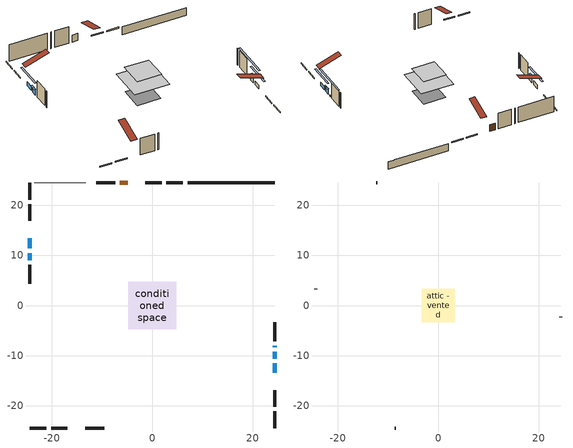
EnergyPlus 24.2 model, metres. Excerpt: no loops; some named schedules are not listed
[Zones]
conditioned space
 floor adiabatic (AdiabaticFloorConstruction): -4.74,-4.74 -4.74,4.74 4.74,4.74 4.74,-4.74 z3.05
 floor foundation (Slab1 construction): -3.17,-3.17 -3.17,3.17 3.17,3.17 3.17,-3.17 z-1.68
 wall outside (RimJoist1 construction): 6.13,24.43 2.82,24.43 / -24.43,-24.43 -21.12,-24.43 / -24.43,24.43 -24.43,21.12 / 24.43,-24.43 24.43,-21.12 z0.61:0.91
 wall outside (RimJoist2 construction): 1.89,24.43 -1.37,24.43 / -20.19,-24.43 -16.93,-24.43 / -24.43,20.19 -24.43,16.93 / 24.43,-20.19 24.43,-16.93 z0.61:0.91
 wall outside (AdiabaticWallConstruction 1): -4.93,24.43 -6.48,24.43 z0.61:2.64
 wall outside (AdiabaticWallConstruction): 24.43,-13.37 24.43,-11.51 z0.61:1.72; -24.43,13.37 -24.43,11.38 z0.61:1.8; 24.43,-10.59 24.43,-9.27 z0.61:2.18; -24.43,10.45 -24.43,9.04 z0.61:2.29; 24.43,-8.35 24.43,-8.05 z0.61:0.96
 wall outside (Wall1 construction): -7.41,24.43 -11.22,24.43 / -13.37,-24.43 -9.56,-24.43 / -24.43,8.11 -24.43,4.3 / 24.43,-7.12 24.43,-3.31 z0.61:5.49
 wall foundation (FoundationWall1 construction): 7.06,24.43,-1.68 7.06,24.43,0.61 22.69,24.43,0.61 22.69,24.43,0.55 24.43,24.43,0.55 24.43,24.43,-1.68
 wall adiabatic (Wall4 construction): -13.25,24.43 -23.5,24.43 z0.61:5.49
 window (WindowConstruction): 24.43,-13.37 24.43,-11.51 z0.61:1.72
 window (WindowConstruction 1): -24.43,13.37 -24.43,11.38 z0.61:1.8
 window (WindowConstruction 2): 24.43,-10.58 24.43,-9.27 z0.61:2.18
 window (WindowConstruction 3): -24.43,10.45 -24.43,9.04 z0.61:2.29
 window (WindowConstruction 4): 24.43,-8.34 24.43,-8.05 z0.61:0.95
 door (Door): -4.93,24.43 -6.48,24.43 z0.61:2.64
 ceiling adiabatic (AdiabaticFloorConstruction): 4.74,-4.74 4.74,4.74 -4.74,4.74 -4.74,-4.74 z3.05
attic - vented
 floor to conditioned space (Floor1 construction Reversed): -3.31,-3.31 -3.31,3.31 3.31,3.31 3.31,-3.31 z5.49
 wall outside (Wall3 construction): -12.15,24.43 -12.32,24.43 / -8.63,-24.43 -8.46,-24.43 / -24.43,3.37 -24.43,3.2 / 24.43,-2.39 24.43,-2.21 z0.61:5.49
 roof outside (Roof1 construction): -4,24.43,5.49 -4,17.98,7.64 -2.3,17.98,7.64 -2.3,24.43,5.49; -14.3,-24.43,5.49 -14.3,-17.98,7.64 -16,-17.98,7.64 -16,-24.43,5.49; -24.43,14.3,5.49 -17.98,14.3,7.64 -17.98,16,7.64 -24.43,16,5.49; 24.43,-14.3,5.49 17.98,-14.3,7.64 17.98,-16,7.64 24.43,-16,5.49
shading: 24.43,-8.87 24.43,-16.01 24.84,-16.01 24.84,-8.87 z4.36; -24.43,8.74 -24.43,16.01 -24.84,16.01 -24.84,8.74 z4.44; 24.43,-9.07 24.43,-10.79 24.84,-10.79 24.84,-9.07 z2.38; -24.43,8.84 -24.43,10.65 -24.84,10.65 -24.84,8.84 z2.49; 24.43,-2.97 24.43,-13.42 24.84,-13.42 24.84,-2.97 z6.04
[Building]
Building 1: Terrain=Suburbs
[Site:Location]
Winnipeg Intl AP_MB: Latitude {deg}=49.91; Longitude {deg}=-97.24; Time Zone {hr}=-6; Elevation {m}=239; Keep Site Location Information=Yes
[Site:GroundTemperature:Shallow]
-2.46526, -5.11642, -5.32873, -4.07063, 0.979979, 6.00706, 10.3653, 13.1261, 13.3606, 11.1152, 6.8681, 1.99523
[Site:WaterMainsTemperature]
Calculation Method=Schedule; Temperature Schedule=mains temperature schedule
[Material] Roughness=Rough; Thermal Absorptance=0.9
Name | Thickness {m} | Conductivity {W/m-K} | Density {kg/m3} | Specific Heat {J/kg-K} | Solar Absorptance | Visible Absorptance
asphalt or fiberglass shingles | 0.00635 | 0.162714 | 1121.4 | 1465.45 | 0.84 | 0.84
ceiling loosefill ins | 0.0846667 | 0.0480833 | 16.02 | 1046.75 | 0.7 | 0.7
ceiling stud and cavity | 0.1397 | 0.162576 | 65.682 | 1177.47 | 0.7 | 0.7
concrete 4.0 in. | 0.1016 | 1.803125 | 2242.8 | 837.4 | 0.7 | 0.7
concrete 8.0 in. | 0.2032 | 1.803125 | 2242.8 | 837.4 | 0.7 | 0.7
door material | 0.04445 | 0.053851 | 512.64 | 1214.23 | 0.7 | 0.7
exterior vertical ins | 0.0457286 | 0.029427 | 32.04 | 1214.23 | 0.7 | 0.7
floor covering | 0.0127 | 0.0433444 | 54.468 | 1339.84 | 0.6 | 0.6
floor rigid ins; wall rigid ins 1 | 0.512978 | 0.029427 | 32.04 | 1214.23 | 0.7 | 0.7
floor stud and cavity | 0.1397 | 1.75129 | 37.0049 | 1207.88 | 0.7 | 0.7
furniture material conditioned space 1 | 0.1524 | 0.115458 | 640.8 | 1214.23 | 0.6 | 0.6
gypsum board | 0.0127 | 0.160291 | 801 | 837.4 | 0.6 | 0.6
gypsum board 1 | 0.0127 | 0.160291 | 801 | 837.4 | 0.7 | 0.7
osb sheathing 0.5 in. | 0.0127 | 0.115458 | 512.64 | 1214.23 | 0.7 | 0.7
osb sheathing 0.75 in. | 0.01905 | 0.115458 | 512.64 | 1214.23 | 0.7 | 0.7
osb sheathing 2.0 in. | 0.0508 | 0.115458 | 512.64 | 1214.23 | 0.7 | 0.7
rim joist stud and cavity | 0.0508 | 0.0452492 | 125.044 | 1163.47 | 0.6 | 0.6
rim joist stud and cavity 1 | 0.0508 | 0.0291538 | 125.044 | 1163.47 | 0.6 | 0.6
wall rigid ins | 0.051816 | 0.029427 | 32.04 | 1214.23 | 0.4 | 0.4
wall stud and cavity | 0.1397 | 0.0785528 | 139.0536 | 1170.24 | 0.7 | 0.7
wall stud and cavity 1 | 0.0889 | 6.1454 | 50.32683 | 1063.81 | 0.6 | 0.6
wall stud and cavity 2 | 0.1397 | 0.773761 | 139.0536 | 1170.24 | 0.7 | 0.7
wall stud and cavity 3 | 0.0889 | 0.380278 | 52.3479 | 1209.89 | 0.7 | 0.7
wall stud and cavity 4 | 0.0889 | 0.391764 | 83.0341 | 1211.67 | 0.7 | 0.7
wood siding | 0.0254 | 0.102417 | 544.68 | 1172.36 | 0.4 | 0.4
wood siding 1 | 0.00254 | 0.102417 | 544.68 | 1172.36 | 0.4 | 0.4
wood siding 2; wood siding 3; wood siding 4 | 0.0254 | 0.102417 | 544.68 | 1172.36 | 0.7 | 0.7
[WindowMaterial:SimpleGlazingSystem]
Name | U-Factor {W/m2-K} | Solar Heat Gain Coefficient
WindowMaterial | 2.20363 | 0.61
WindowMaterial 1 | 2.183191 | 0.61
WindowMaterial 2 | 2.11335 | 0.64
WindowMaterial 3 | 2.098021 | 0.64
WindowMaterial 4 | 3.07123 | 0.43
[Construction]
AdiabaticFloorConstruction: floor stud and cavity, floor rigid ins, osb sheathing 0.75 in., floor covering
AdiabaticWallConstruction: wood siding 3, wall rigid ins 1, wall stud and cavity 3, gypsum board
AdiabaticWallConstruction 1: wood siding 4, wall rigid ins 1, wall stud and cavity 3, gypsum board
Door: door material
Floor1 construction Reversed: gypsum board, ceiling stud and cavity, ceiling loosefill ins
FoundationWall1 construction: concrete 8.0 in., gypsum board 1
furniture construction conditioned space 1: furniture material conditioned space 1
PartitionWallConstruction: gypsum board, wall stud and cavity 4, gypsum board
RimJoist1 construction: wood siding 2, osb sheathing 2.0 in., rim joist stud and cavity
RimJoist2 construction: wood siding 2, osb sheathing 2.0 in., rim joist stud and cavity 1
Roof1 construction: asphalt or fiberglass shingles
Slab1 construction: concrete 4.0 in.
Wall1 construction: wood siding, osb sheathing 0.5 in., wall stud and cavity, gypsum board
Wall3 construction: wood siding 1, wall stud and cavity 1
Wall4 construction: wall rigid ins, osb sheathing 0.5 in., wall stud and cavity 2, gypsum board
WindowConstruction: WindowMaterial
WindowConstruction 1: WindowMaterial 1
WindowConstruction 2: WindowMaterial 2
WindowConstruction 3: WindowMaterial 3
WindowConstruction 4: WindowMaterial 4
[Zone] Multiplier=1; Part of Total Floor Area=Yes
Name | Volume {m3}
attic - vented | 15.3092
conditioned space | 325.4
[Space]
Name | Zone | Volume {m3}
attic - vented 1 | attic - vented | 15.3092
conditioned space 1 | conditioned space | 325.4
[ZoneInfiltration:EffectiveLeakageArea]
infil attic - vented 1: Zone or Space=attic - vented 1; Schedule=Always On Discrete; Effective Air Leakage Area {cm2}=1462; Stack Coefficient=0.000488643; Wind Coefficient=1.49354e-05
[ZoneMixing]
whole house fan mix: Zone or Space=attic - vented; Schedule=Always On Continuous; Design Flow Rate Calculation Method=Flow/Zone; Design Flow Rate {m3/s}=0; Source Zone or Space=conditioned space
[SurfaceProperty:ExposedFoundationPerimeter]
Slab1: Exposed Perimeter Calculation Method=TotalExposedPerimeter; Total Exposed Perimeter {m}=17.371
[InternalMass] Zone or ZoneList=conditioned space; Space or SpaceList=conditioned space 1
Name | Construction | Surface Area {m2}
furniture mass conditioned space 1 | furniture construction conditioned space 1 | 52.0842
partition wall mass | PartitionWallConstruction | 130.21
[Lights]
interior lighting: Zone or ZoneList or Space or SpaceList=conditioned space 1; Schedule=interior lighting schedule; Design Level Calculation Method=LightingLevel; Lighting Level {W}=343.2; Return Air Fraction=0; Fraction Radiant=0.6; Fraction Visible=0.2; Fraction Replaceable=1
[People]
occupants: Zone or ZoneList or Space or SpaceList=conditioned space 1; Number of People Schedule=occupants schedule; Number of People Calculation Method=People; Number of People=3; Fraction Radiant=0.314171; Sensible Heat Fraction=0.56303; Activity Level Schedule=occupants activity schedule; Carbon Dioxide Generation Rate {m3/s-W}=0; Enable ASHRAE 55 Comfort Warnings=No; Mean Radiant Temperature Calculation Type=EnclosureAveraged
[ElectricEquipment] Zone or ZoneList or Space or SpaceList=conditioned space 1; Design Level Calculation Method=EquipmentLevel
Name | Schedule | Design Level {W} | Fraction Latent | Fraction Radiant | Fraction Lost
clothes dryer | clothes dryer schedule | 140.772 | 0.015 | 0.081 | 0.85
clothes washer | clothes washer schedule | 32.1985 | 0.03 | 0.162 | 0.7
cooking range | cooking range schedule | 208.969 | 0.08 | 0.432 | 0.2
dishwasher | dishwasher schedule | 66.8632 | 0.3 | 0.18 | 0.4
fridge | fridge schedule | 72.9452 | 0 | 0.6 | 0
mech vent house fan | mech vent house fan schedule | 10 | 0 | 0 | 1
mech vent house fan cfis | mech vent house fan cfis schedule | 0 | 0 | 0 | 0
misc plug loads | misc plug loads schedule | 494.7 | 0.045 | 0.513 | 0.1
whole house fan | Always On Discrete | 0 | 0 | 0 | 1
[OtherEquipment] Zone or ZoneList or Space or SpaceList=conditioned space 1; Design Level Calculation Method=EquipmentLevel
Name | Fuel Type | Schedule | Design Level {W} | Fraction Latent | Fraction Radiant | Fraction Lost
clothes dryer 1 | Electricity | clothes dryer schedule | 0 | 0.015 | 0.081 | 0.85
cooking range 1 | Electricity | cooking range schedule | 0 | 0.08 | 0.432 | 0.2
general water use latent | None | general water use schedule | 59.3978 | 1 | 0 | 0
general water use sensible | None | general water use schedule | -58.539 | 0 | 0.6 | 0
mech vent house fan latent load | None | Always On Discrete | 0 | 1 | 0 | 0
mech vent house fan sensible load | None | Always On Discrete | 0 | 0 | 0 | 0
water heater energy adjustment1 | NaturalGas | Always On Discrete | 0.01 | 0 | 0 | 1
[ZoneInfiltration:DesignFlowRate] Zone or ZoneList or Space or SpaceList=conditioned space 1; Schedule=Always On Discrete; Design Flow Rate Calculation Method=Flow/Zone; Design Flow Rate {m3/s}=0
infil flow; natural vent flow; whole house fan flow
[AvailabilityManager:Scheduled]
furnace airloop Availability Manager: Schedule=Always On Discrete
[Foundation:Kiva]
Foundation Kiva 1: Initial Indoor Air Temperature {C}=21; Wall Height Above Grade {m}=0.609996; Wall Depth Below Slab {m}=0.2032; Custom Block Material Name 1=exterior vertical ins; Custom Block Depth 1 {m}=2.28999; Custom Block X Position 1 {m}=0.2159; Custom Block Z Position 1 {m}=0
[Foundation:Kiva:Settings]
Soil Conductivity {W/m-K}=0.849921; Soil Density {kg/m3}=1842.3; Soil Specific Heat {J/kg-K}=418.7; Ground Solar Absorptivity=0.9; Ground Thermal Absorptivity=0.9; Ground Surface Roughness {m}=0.03; Far-Field Width {m}=40; Deep-Ground Boundary Condition=ZeroFlux; Deep-Ground Depth {m}=40; Minimum Cell Dimension {m}=0.2; Maximum Cell Growth Coefficient=3; Simulation Timestep=Timestep
[Exterior:Lights]
exterior lighting: Schedule=exterior lighting schedule; Design Level {W}=75.6
[EnergyManagementSystem:GlobalVariable]
furnace_airloop_Fan_RTF
infil_program_Qfan
infil_program_Qinf
natural_vent_program_Qnv
natural_vent_program_Qwhf
[EnergyManagementSystem:Sensor]
Name | Output:Variable or Output:Meter Index Key | Output:Variable or Output:Meter
airflow_gain | infil flow | Infiltration Sensible Heat Gain Energy
airflow_gain_1 | natural vent flow | Infiltration Sensible Heat Gain Energy
airflow_gain_2 | whole house fan flow | Infiltration Sensible Heat Gain Energy
airflow_loss | infil flow | Infiltration Sensible Heat Loss Energy
airflow_loss_1 | natural vent flow | Infiltration Sensible Heat Loss Energy
airflow_loss_2 | whole house fan flow | Infiltration Sensible Heat Loss Energy
clg_load_cond |  | Cooling:EnergyTransfer:Zone:CONDITIONED SPACE
clg_sp_s; clg_sp_s_1 | cooling setpoint | Schedule Value
clothes_dryer_exhaust_0_sch_s | clothes dryer exhaust 0 schedule | Schedule Value
cool_season | cooling season schedule | Schedule Value
htg_load_cond |  | Heating:EnergyTransfer:Zone:CONDITIONED SPACE
htg_sp_s; htg_sp_s_1 | heating setpoint | Schedule Value
ig_ee_conv | clothes dryer | Electric Equipment Convective Heating Energy
ig_ee_conv_2 | cooking range | Electric Equipment Convective Heating Energy
ig_ee_conv_4 | fridge | Electric Equipment Convective Heating Energy
ig_ee_conv_5 | misc plug loads | Electric Equipment Convective Heating Energy
ig_ee_conv_6 | whole house fan | Electric Equipment Convective Heating Energy
ig_ee_rad | clothes dryer | Electric Equipment Radiant Heating Energy
ig_ee_rad_2 | cooking range | Electric Equipment Radiant Heating Energy
ig_ee_rad_4 | fridge | Electric Equipment Radiant Heating Energy
ig_ee_rad_5 | misc plug loads | Electric Equipment Radiant Heating Energy
ig_ee_rad_6 | whole house fan | Electric Equipment Radiant Heating Energy
ig_lgt_conv | interior lighting | Lights Convective Heating Energy
ig_lgt_rad | interior lighting | Lights Radiant Heating Energy
ig_lgt_vis | interior lighting | Lights Visible Radiation Heating Energy
ig_oe_conv | clothes dryer 1 | Other Equipment Convective Heating Energy
ig_oe_conv_1 | cooking range 1 | Other Equipment Convective Heating Energy
ig_oe_conv_2 | general water use latent | Other Equipment Convective Heating Energy
ig_oe_conv_3 | general water use sensible | Other Equipment Convective Heating Energy
ig_oe_conv_4 | water heater energy adjustment1 | Other Equipment Convective Heating Energy
ig_oe_rad | clothes dryer 1 | Other Equipment Radiant Heating Energy
ig_oe_rad_1 | cooking range 1 | Other Equipment Radiant Heating Energy
ig_oe_rad_2 | general water use latent | Other Equipment Radiant Heating Energy
ig_oe_rad_3 | general water use sensible | Other Equipment Radiant Heating Energy
ig_oe_rad_4 | water heater energy adjustment1 | Other Equipment Radiant Heating Energy
ig_ppl_conv | occupants | People Convective Heating Energy
ig_ppl_rad | occupants | People Radiant Heating Energy
im_conv | furniture mass conditioned space 1 | Surface Inside Face Convection Heat Gain Energy
im_conv_1 | partition wall mass | Surface Inside Face Convection Heat Gain Energy
im_ig | furniture mass conditioned space 1 | Surface Inside Face Internal Gains Radiation Heat Gain Energy
im_ig_1 | partition wall mass | Surface Inside Face Internal Gains Radiation Heat Gain Energy
im_lgt | furniture mass conditioned space 1 | Surface Inside Face Lights Radiation Heat Gain Energy
im_lgt_1 | partition wall mass | Surface Inside Face Lights Radiation Heat Gain Energy
im_sol | furniture mass conditioned space 1 | Surface Inside Face Solar Radiation Heat Gain Energy
im_sol_1 | partition wall mass | Surface Inside Face Solar Radiation Heat Gain Energy
im_surf | furniture mass conditioned space 1 | Surface Inside Face Net Surface Thermal Radiation Heat Gain Energy
im_surf_1 | partition wall mass | Surface Inside Face Net Surface Thermal Radiation Heat Gain Energy
mv_conv | mech vent house fan | Electric Equipment Convective Heating Energy
mv_conv_1 | mech vent house fan cfis | Electric Equipment Convective Heating Energy
mv_conv_2 | mech vent house fan latent load | Other Equipment Convective Heating Energy
mv_conv_3 | mech vent house fan sensible load | Other Equipment Convective Heating Energy
mv_rad | mech vent house fan | Electric Equipment Radiant Heating Energy
mv_rad_1 | mech vent house fan cfis | Electric Equipment Radiant Heating Energy
mv_rad_2 | mech vent house fan latent load | Other Equipment Radiant Heating Energy
mv_rad_3 | mech vent house fan sensible load | Other Equipment Radiant Heating Energy
natural_vent_s | natural vent schedule | Schedule Value
out_pb_s |  | Site Outdoor Air Barometric Pressure
out_wt_s |  | Site Outdoor Air Humidity Ratio
site_vw_s |  | Site Wind Speed
ss_back_out | Window1 | Surface Window Shortwave from Zone Back Out Window Heat Transfer Rate
ss_back_out_1 | Window3 | Surface Window Shortwave from Zone Back Out Window Heat Transfer Rate
ss_back_out_2 | Window5 | Surface Window Shortwave from Zone Back Out Window Heat Transfer Rate
ss_back_out_3 | Window6 | Surface Window Shortwave from Zone Back Out Window Heat Transfer Rate
ss_back_out_4 | Window7 | Surface Window Shortwave from Zone Back Out Window Heat Transfer Rate
ss_conv | Door1 | Surface Inside Face Convection Heat Gain Energy
ss_conv_1 | Window1 | Surface Inside Face Convection Heat Gain Energy
ss_conv_2 | Window3 | Surface Inside Face Convection Heat Gain Energy
ss_conv_3 | Window5 | Surface Inside Face Convection Heat Gain Energy
ss_conv_4 | Window6 | Surface Inside Face Convection Heat Gain Energy
ss_conv_5 | Window7 | Surface Inside Face Convection Heat Gain Energy
ss_ig | Door1 | Surface Inside Face Internal Gains Radiation Heat Gain Energy
ss_ig_1 | Window1 | Surface Inside Face Internal Gains Radiation Heat Gain Energy
ss_ig_2 | Window3 | Surface Inside Face Internal Gains Radiation Heat Gain Energy
ss_ig_3 | Window5 | Surface Inside Face Internal Gains Radiation Heat Gain Energy
ss_ig_4 | Window6 | Surface Inside Face Internal Gains Radiation Heat Gain Energy
ss_ig_5 | Window7 | Surface Inside Face Internal Gains Radiation Heat Gain Energy
ss_lgt | Door1 | Surface Inside Face Lights Radiation Heat Gain Energy
ss_sol | Door1 | Surface Inside Face Solar Radiation Heat Gain Energy
ss_surf | Door1 | Surface Inside Face Net Surface Thermal Radiation Heat Gain Energy
ss_surf_1 | Window1 | Surface Inside Face Net Surface Thermal Radiation Heat Gain Energy
ss_surf_2 | Window3 | Surface Inside Face Net Surface Thermal Radiation Heat Gain Energy
ss_surf_3 | Window5 | Surface Inside Face Net Surface Thermal Radiation Heat Gain Energy
ss_surf_4 | Window6 | Surface Inside Face Net Surface Thermal Radiation Heat Gain Energy
ss_surf_5 | Window7 | Surface Inside Face Net Surface Thermal Radiation Heat Gain Energy
ss_trans_in | Window1 | Surface Window Transmitted Solar Radiation Rate
ss_trans_in_1 | Window3 | Surface Window Transmitted Solar Radiation Rate
ss_trans_in_2 | Window5 | Surface Window Transmitted Solar Radiation Rate
ss_trans_in_3 | Window6 | Surface Window Transmitted Solar Radiation Rate
ss_trans_in_4 | Window7 | Surface Window Transmitted Solar Radiation Rate
ss_trans_out | Window1 | Surface Inside Face Initial Transmitted Diffuse Transmitted Out Window Solar Radiation Rate
ss_trans_out_1 | Window3 | Surface Inside Face Initial Transmitted Diffuse Transmitted Out Window Solar Radiation Rate
ss_trans_out_2 | Window5 | Surface Inside Face Initial Transmitted Diffuse Transmitted Out Window Solar Radiation Rate
ss_trans_out_3 | Window6 | Surface Inside Face Initial Transmitted Diffuse Transmitted Out Window Solar Radiation Rate
ss_trans_out_4 | Window7 | Surface Inside Face Initial Transmitted Diffuse Transmitted Out Window Solar Radiation Rate
s_conv | Floor1 | Surface Inside Face Convection Heat Gain Energy
s_conv_1 | FoundationWall1 | Surface Inside Face Convection Heat Gain Energy
s_conv_10 | RimJoist2:270 | Surface Inside Face Convection Heat Gain Energy
s_conv_11 | RimJoist2:90 | Surface Inside Face Convection Heat Gain Energy
s_conv_12 | Slab1 | Surface Inside Face Convection Heat Gain Energy
s_conv_13 | Wall1:0 | Surface Inside Face Convection Heat Gain Energy
s_conv_14 | Wall1:180 | Surface Inside Face Convection Heat Gain Energy
s_conv_15 | Wall1:270 | Surface Inside Face Convection Heat Gain Energy
s_conv_16 | Wall1:90 | Surface Inside Face Convection Heat Gain Energy
s_conv_17 | Wall4 | Surface Inside Face Convection Heat Gain Energy
s_conv_2 | inferred conditioned ceiling | Surface Inside Face Convection Heat Gain Energy
s_conv_3 | inferred conditioned floor | Surface Inside Face Convection Heat Gain Energy
s_conv_4 | RimJoist1:0 | Surface Inside Face Convection Heat Gain Energy
s_conv_5 | RimJoist1:180 | Surface Inside Face Convection Heat Gain Energy
s_conv_6 | RimJoist1:270 | Surface Inside Face Convection Heat Gain Energy
s_conv_7 | RimJoist1:90 | Surface Inside Face Convection Heat Gain Energy
s_conv_8 | RimJoist2:0 | Surface Inside Face Convection Heat Gain Energy
s_conv_9 | RimJoist2:180 | Surface Inside Face Convection Heat Gain Energy
s_ig | Floor1 | Surface Inside Face Internal Gains Radiation Heat Gain Energy
s_ig_1 | FoundationWall1 | Surface Inside Face Internal Gains Radiation Heat Gain Energy
s_ig_10 | RimJoist2:270 | Surface Inside Face Internal Gains Radiation Heat Gain Energy
s_ig_11 | RimJoist2:90 | Surface Inside Face Internal Gains Radiation Heat Gain Energy
s_ig_12 | Slab1 | Surface Inside Face Internal Gains Radiation Heat Gain Energy
s_ig_13 | Wall1:0 | Surface Inside Face Internal Gains Radiation Heat Gain Energy
s_ig_14 | Wall1:180 | Surface Inside Face Internal Gains Radiation Heat Gain Energy
s_ig_15 | Wall1:270 | Surface Inside Face Internal Gains Radiation Heat Gain Energy
s_ig_16 | Wall1:90 | Surface Inside Face Internal Gains Radiation Heat Gain Energy
s_ig_17 | Wall4 | Surface Inside Face Internal Gains Radiation Heat Gain Energy
s_ig_2 | inferred conditioned ceiling | Surface Inside Face Internal Gains Radiation Heat Gain Energy
s_ig_3 | inferred conditioned floor | Surface Inside Face Internal Gains Radiation Heat Gain Energy
s_ig_4 | RimJoist1:0 | Surface Inside Face Internal Gains Radiation Heat Gain Energy
s_ig_5 | RimJoist1:180 | Surface Inside Face Internal Gains Radiation Heat Gain Energy
s_ig_6 | RimJoist1:270 | Surface Inside Face Internal Gains Radiation Heat Gain Energy
s_ig_7 | RimJoist1:90 | Surface Inside Face Internal Gains Radiation Heat Gain Energy
s_ig_8 | RimJoist2:0 | Surface Inside Face Internal Gains Radiation Heat Gain Energy
s_ig_9 | RimJoist2:180 | Surface Inside Face Internal Gains Radiation Heat Gain Energy
s_lgt | Floor1 | Surface Inside Face Lights Radiation Heat Gain Energy
s_lgt_1 | FoundationWall1 | Surface Inside Face Lights Radiation Heat Gain Energy
s_lgt_10 | RimJoist2:270 | Surface Inside Face Lights Radiation Heat Gain Energy
s_lgt_11 | RimJoist2:90 | Surface Inside Face Lights Radiation Heat Gain Energy
s_lgt_12 | Slab1 | Surface Inside Face Lights Radiation Heat Gain Energy
s_lgt_13 | Wall1:0 | Surface Inside Face Lights Radiation Heat Gain Energy
s_lgt_14 | Wall1:180 | Surface Inside Face Lights Radiation Heat Gain Energy
s_lgt_15 | Wall1:270 | Surface Inside Face Lights Radiation Heat Gain Energy
s_lgt_16 | Wall1:90 | Surface Inside Face Lights Radiation Heat Gain Energy
s_lgt_17 | Wall4 | Surface Inside Face Lights Radiation Heat Gain Energy
s_lgt_2 | inferred conditioned ceiling | Surface Inside Face Lights Radiation Heat Gain Energy
s_lgt_3 | inferred conditioned floor | Surface Inside Face Lights Radiation Heat Gain Energy
s_lgt_4 | RimJoist1:0 | Surface Inside Face Lights Radiation Heat Gain Energy
s_lgt_5 | RimJoist1:180 | Surface Inside Face Lights Radiation Heat Gain Energy
s_lgt_6 | RimJoist1:270 | Surface Inside Face Lights Radiation Heat Gain Energy
s_lgt_7 | RimJoist1:90 | Surface Inside Face Lights Radiation Heat Gain Energy
s_lgt_8 | RimJoist2:0 | Surface Inside Face Lights Radiation Heat Gain Energy
s_lgt_9 | RimJoist2:180 | Surface Inside Face Lights Radiation Heat Gain Energy
s_sol | Floor1 | Surface Inside Face Solar Radiation Heat Gain Energy
s_sol_1 | FoundationWall1 | Surface Inside Face Solar Radiation Heat Gain Energy
s_sol_10 | RimJoist2:270 | Surface Inside Face Solar Radiation Heat Gain Energy
s_sol_11 | RimJoist2:90 | Surface Inside Face Solar Radiation Heat Gain Energy
s_sol_12 | Slab1 | Surface Inside Face Solar Radiation Heat Gain Energy
s_sol_13 | Wall1:0 | Surface Inside Face Solar Radiation Heat Gain Energy
s_sol_14 | Wall1:180 | Surface Inside Face Solar Radiation Heat Gain Energy
s_sol_15 | Wall1:270 | Surface Inside Face Solar Radiation Heat Gain Energy
s_sol_16 | Wall1:90 | Surface Inside Face Solar Radiation Heat Gain Energy
s_sol_17 | Wall4 | Surface Inside Face Solar Radiation Heat Gain Energy
s_sol_2 | inferred conditioned ceiling | Surface Inside Face Solar Radiation Heat Gain Energy
s_sol_3 | inferred conditioned floor | Surface Inside Face Solar Radiation Heat Gain Energy
s_sol_4 | RimJoist1:0 | Surface Inside Face Solar Radiation Heat Gain Energy
s_sol_5 | RimJoist1:180 | Surface Inside Face Solar Radiation Heat Gain Energy
s_sol_6 | RimJoist1:270 | Surface Inside Face Solar Radiation Heat Gain Energy
s_sol_7 | RimJoist1:90 | Surface Inside Face Solar Radiation Heat Gain Energy
s_sol_8 | RimJoist2:0 | Surface Inside Face Solar Radiation Heat Gain Energy
s_sol_9 | RimJoist2:180 | Surface Inside Face Solar Radiation Heat Gain Energy
s_surf | Floor1 | Surface Inside Face Net Surface Thermal Radiation Heat Gain Energy
s_surf_1 | FoundationWall1 | Surface Inside Face Net Surface Thermal Radiation Heat Gain Energy
s_surf_10 | RimJoist2:270 | Surface Inside Face Net Surface Thermal Radiation Heat Gain Energy
s_surf_11 | RimJoist2:90 | Surface Inside Face Net Surface Thermal Radiation Heat Gain Energy
s_surf_12 | Slab1 | Surface Inside Face Net Surface Thermal Radiation Heat Gain Energy
s_surf_13 | Wall1:0 | Surface Inside Face Net Surface Thermal Radiation Heat Gain Energy
s_surf_14 | Wall1:180 | Surface Inside Face Net Surface Thermal Radiation Heat Gain Energy
s_surf_15 | Wall1:270 | Surface Inside Face Net Surface Thermal Radiation Heat Gain Energy
s_surf_16 | Wall1:90 | Surface Inside Face Net Surface Thermal Radiation Heat Gain Energy
s_surf_17 | Wall4 | Surface Inside Face Net Surface Thermal Radiation Heat Gain Energy
s_surf_2 | inferred conditioned ceiling | Surface Inside Face Net Surface Thermal Radiation Heat Gain Energy
s_surf_3 | inferred conditioned floor | Surface Inside Face Net Surface Thermal Radiation Heat Gain Energy
s_surf_4 | RimJoist1:0 | Surface Inside Face Net Surface Thermal Radiation Heat Gain Energy
s_surf_5 | RimJoist1:180 | Surface Inside Face Net Surface Thermal Radiation Heat Gain Energy
s_surf_6 | RimJoist1:270 | Surface Inside Face Net Surface Thermal Radiation Heat Gain Energy
